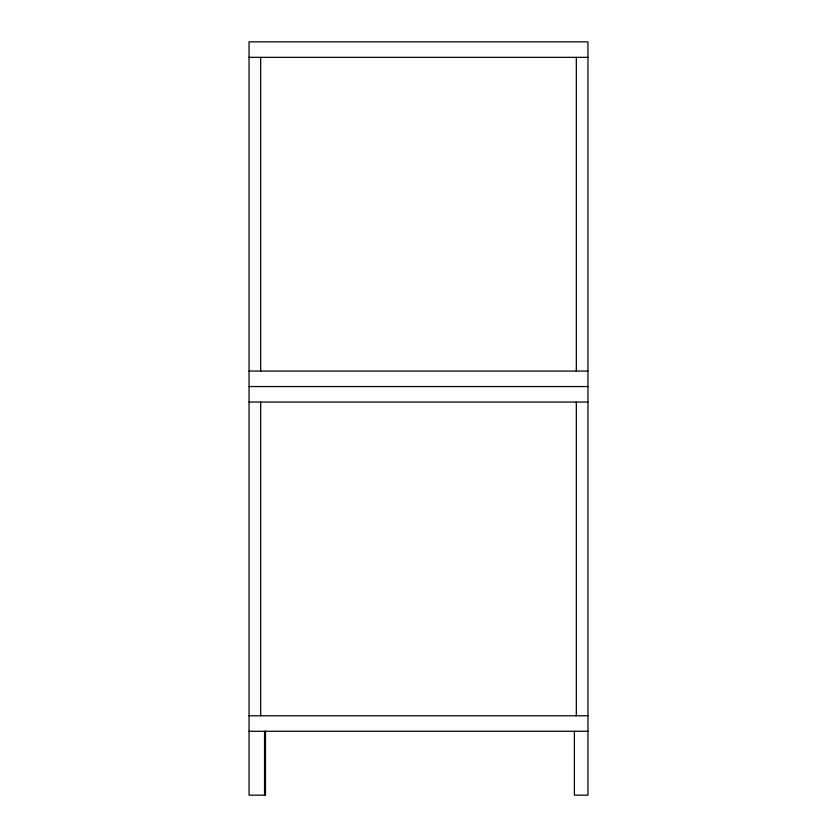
<?xml version="1.0" encoding="UTF-8"?>
<svg xmlns="http://www.w3.org/2000/svg" width="837" height="837" viewBox="0 0 837 837"><rect width="100%" height="100%" fill="white"/><g stroke="black" fill="none" stroke-linecap="round" stroke-linejoin="round"><path stroke-width="1.26" d="M249.049 57.345L587.951 57.345M249.049 371.073L587.951 371.073M249.049 386.558L587.951 386.558M249.049 402.053L587.951 402.053M249.049 715.781L587.951 715.781M249.049 731.276L587.951 731.276M576.327 57.345L576.327 371.073M576.327 402.053L576.327 715.781M574.391 731.276L574.391 795.15L587.951 795.15L587.951 41.85L249.049 41.85L249.049 795.15L265.507 795.15L265.507 731.276M264.544 731.276L264.544 795.15M260.673 57.345L260.673 371.073M260.673 402.053L260.673 715.781"/></g></svg>
